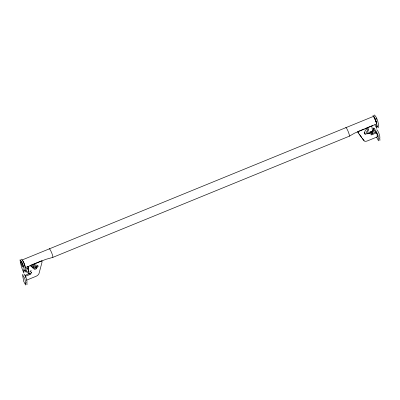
<?xml version="1.0" encoding="UTF-8"?>
<svg xmlns="http://www.w3.org/2000/svg" width="400" height="400" viewBox="0 0 400 400"><rect width="100%" height="100%" fill="white"/><g stroke="black" fill="none" stroke-linecap="round" stroke-linejoin="round"><path stroke-width="0.6" d="M30.97 266.655L30.98 266.055M368.085 128.96L366.075 133.04M371.08 132.275L370.82 133.285L367.005 133.815M31.86 266.195L31.99 265.91M367.41 132.385L368.49 130.135L368.195 128.535C365.705 128.75 364.055 131.805 364.8 134.085L365.445 134.405L366.865 133.515M37.495 265.955L35.8 267.735M372.12 131.48L373.97 128.765L373.56 128.8L374.335 130.44L374.395 130.19L368.56 132.605M21.415 259.415L21.605 259.16C24.295 262 25.595 267.1 25.665 270.315M372.9 115.805L373.085 115.55L373.48 115.825L374.05 116.62L376.335 121.715L377.27 126.785L376.46 125.455L376.78 128.38L374.87 124.75M374.315 115.225L374.505 114.97C377.225 117.94 378.345 122.46 378.635 126.24M373.025 128.56L373.715 127.965L374.475 128.495L375.14 129.73M36.36 268.305L38.285 266.205L37.68 265.465L33.655 264.56M370.21 132.2L371.31 131.75M370.835 132.535L371.36 132.125M30.155 273.54L30.9 273.175L31.18 273.625L30.69 274.155L25.38 276.325L25.54 277.495M27.565 266.685L27.915 266.595L25.2 267.705M27.695 266.75L45.69 259.395L52.775 257.405L349.32 136.2L354.64 133.125L376.5 124.02A4.11 0.645 67.8 0 0 375.475 119.86A4.11 0.645 67.8 0 0 373.36 116.43L22.465 259.84M26.24 268.745L28.34 267.86M26.62 269.44L28.18 268.785M29.82 265.615L41.91 260.675L42.03 262.165L39.04 273.44A3.875 2.015 -27.8 0 1 35.835 276.385L26.5 280.195M364.295 128.95L357.96 131.54L358.25 132.96L363.915 140.7A3.875 2.015 -27.8 0 0 367.555 140.845L377.435 136.81L376.86 132.71L371.545 134.885L370.97 134.79L371.1 134.175L371.86 133.92M365.445 128.48L371.78 125.895L372.83 133.375L372.14 133.99M32.345 265.665L34.045 265.115M24.915 275.445L29.48 273.58M372.4 133.465L376.395 131.835L376.64 133.59M29.925 273.815L29.145 273.805L28.095 266.32M374.45 131.175L369.11 133.29L367.33 133.18M365.55 133.37L364.535 133.465M30.7 271.515L30.12 271.555L30.065 271.18L31.165 270.73L31.22 271.105M33.555 266.97L34.605 266.91L35.38 267.79M376.77 129.665C378.68 131.43 380.335 136.925 379.785 138.335M23.87 273.86C25.78 275.62 27.44 281.12 26.885 282.525M34.035 268.44L34.99 268.435L35.92 267.735L35.885 266.325M31.52 266.505L33.79 267.565M30.115 274.05L27.075 272.565L25.48 270.335M372.64 125.77L372.3 125.415M32.98 266.56L33.595 267.56M379.695 140.1L379.945 140.26L379.75 138.365M26.795 284.29L27.045 284.45L26.85 282.555M34.555 265.44L36.225 266.56L36.49 268.23L36 269.015L34.495 269.32L32.02 267.34M377.945 127.63L378.2 127.8L377.995 126.055M25.05 271.82L25.3 271.99L25.165 270.83M31.69 266.68L32.625 267.385M27.405 271.83L26.29 270.215M358.495 133.05L357.65 131.74M359.205 134.02L361.68 137.4M362.39 138.37L363.45 139.82A3.875 2.015 -27.8 0 0 364.27 140.33M33.68 266.02L34.355 267.26M376.97 135.93L377.435 136.81M376.63 137.235L378.525 140.84L378.05 135.37L375.35 130.245L375.655 132.405M364.195 132.18L364.335 133.205M27.79 266.595L28.6 272.35M22.61 260.73A4.11 0.645 67.8 0 1 24.515 264.82A4.11 0.645 67.8 0 1 25.035 267.66M49.195 248.76A4.68 0.735 67.8 0 1 51.61 252.67A4.68 0.735 67.8 0 1 52.775 257.405M345.74 127.555A4.68 0.735 67.8 0 1 348.155 131.465A4.68 0.735 67.8 0 1 349.32 136.2M373.53 116.94A3.585 0.565 67.8 0 1 374.65 118.285A3.585 0.565 67.8 0 1 376.08 121.775M376.305 122.645A3.585 0.565 67.8 0 1 376.3 123.535M374.71 118.645A2.905 0.455 67.8 0 1 375.32 119.95M375.825 121.33A2.905 0.455 67.8 0 1 376.09 122.405M376.13 118.065A2.905 0.455 67.8 0 1 376.735 119.375M24.37 270.98L23.56 269.645L23.88 272.57L23.63 272.4C21.72 268.505 20.745 264.255 20 259.995L20.185 259.74C22.91 262.71 23.94 267.06 24.37 270.98M371.81 133.03L371.72 133.405L372.15 133.635L372.515 133.4L371.81 133.03M25.685 283.34L25.465 283.105L25.63 285.03L23.73 281.425L22.455 274.44L24.86 278.715L25.685 283.34M31.705 272.3L31.565 272.62L30.96 272.565L31.705 272.3M20.875 262.2A2.905 0.455 67.8 0 0 22.8 266.85A2.905 0.455 67.8 0 0 22.42 264.145A2.905 0.455 67.8 0 0 20.875 262.2"/></g></svg>
